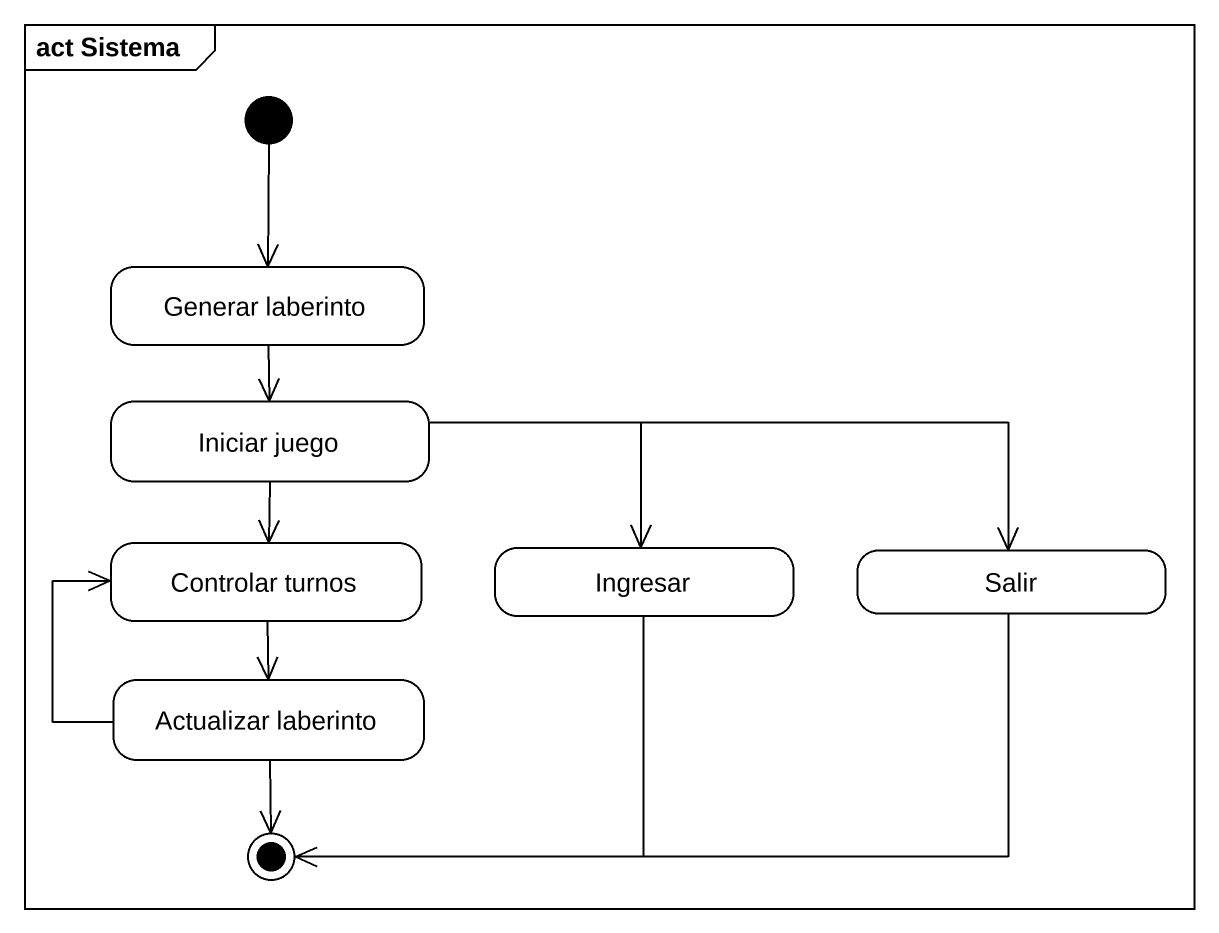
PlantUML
@startuml
mainframe act Sistema
hide empty description
state "Generar laberinto" as Generar_laberinto
state "Iniciar juego" as Iniciar_juego
state "Controlar turnos" as Controlar_turnos
state Ingresar
state Salir
state "Actualizar laberinto" as Actualizar_laberinto
[*] --> Generar_laberinto
Generar_laberinto --> Iniciar_juego
Iniciar_juego --> Controlar_turnos
Iniciar_juego -right-> Ingresar
Iniciar_juego -right-> Salir
Controlar_turnos --> Actualizar_laberinto
Actualizar_laberinto -up-> Controlar_turnos
Ingresar --> [*]
Salir -left-> [*]
Actualizar_laberinto --> [*]
@enduml
